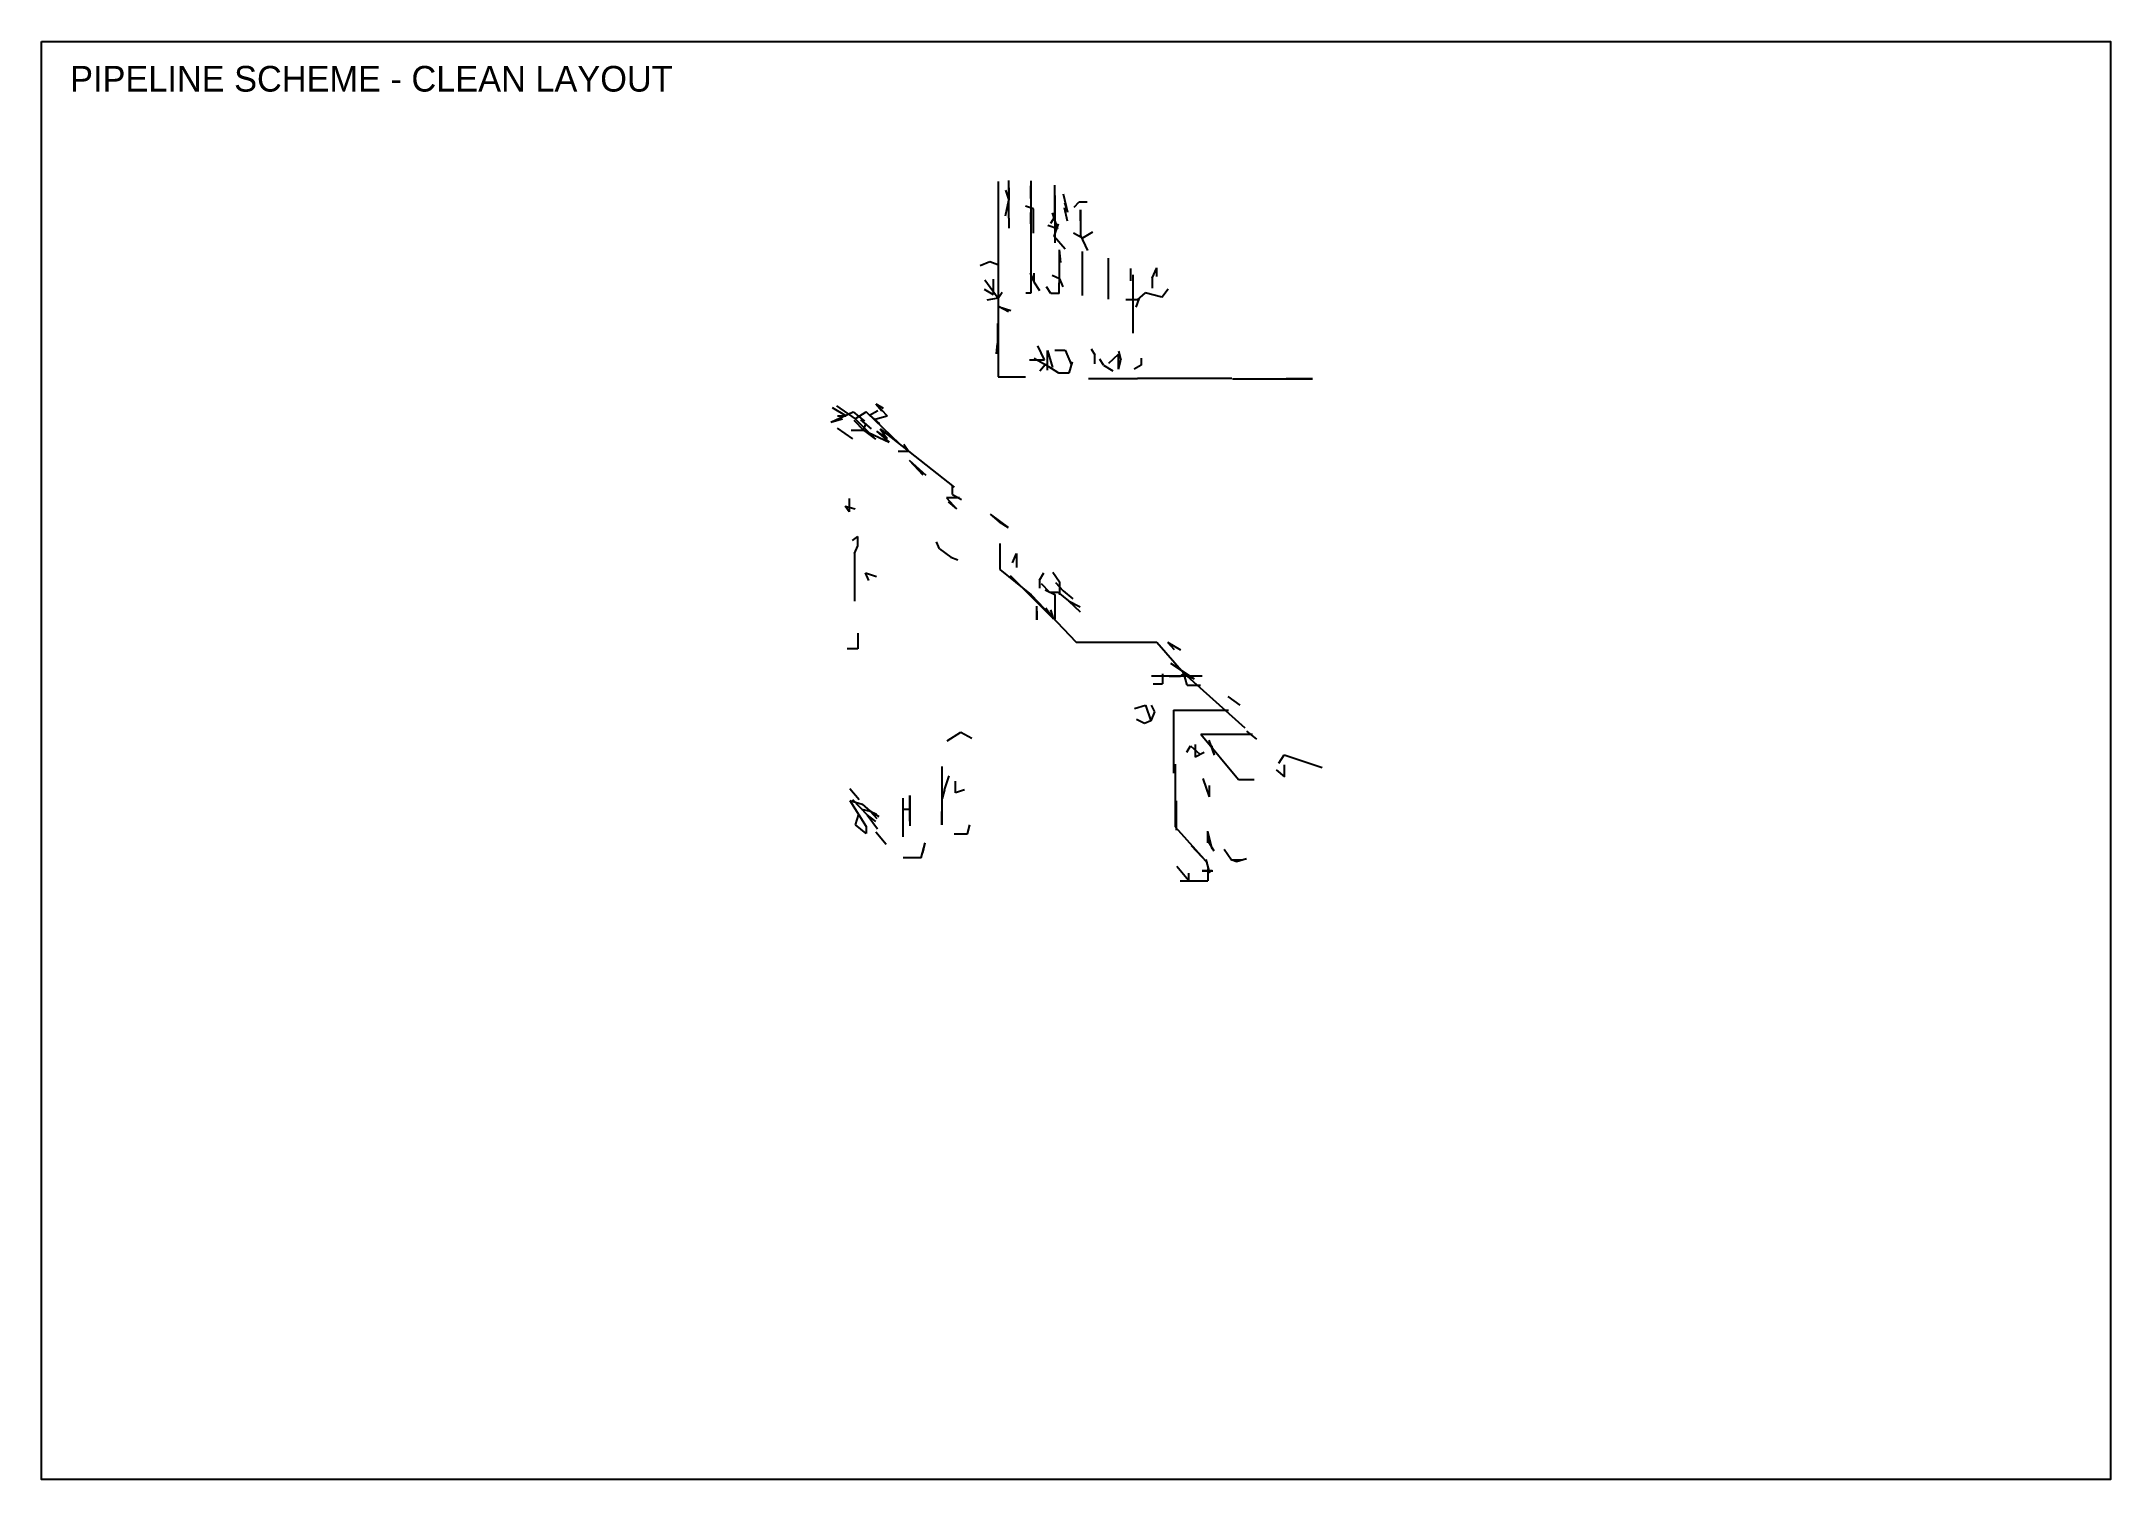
# Model space of a CAD drawing. Header units: millimetres. Extents: x 8 to 412, y 8 to 289.
import ezdxf

# ---------------------------------------------------------------- set-up
doc = ezdxf.new("R2010")
doc.units = ezdxf.units.MM
for name, color, linetype in [('NOTES', 8, 'CONTINUOUS'), ('PIPE_MAIN', 7, 'CONTINUOUS'), ('SHEET', 7, 'CONTINUOUS')]:
    doc.layers.add(name, color=color, linetype=linetype)

msp = doc.modelspace()

# ---------------------------------------------------------------- linework, layer by layer
at = {"layer": 'PIPE_MAIN'}
for points in [[(194.856, 261.343), (194.856, 238.585)], [(196.238, 259.655), (196.931, 257.709)], [(196.931, 257.709), (196.931, 261.514)], [(196.931, 260.092), (196.931, 257.709)], [(201.204, 261.433), (201.204, 253.044)], [(201.204, 260.476), (201.204, 253.044)], [(201.204, 258.016), (201.204, 260.476)], [(205.891, 258.048), (205.891, 260.574)], [(205.891, 254.41), (205.891, 259.326)], [(205.891, 258.561), (205.891, 254.41)], [(205.891, 258.048), (205.891, 254.41)], [(207.511, 258.89), (208.334, 255.34)], [(196.238, 254.627), (196.931, 257.709)], [(196.931, 254.19), (196.931, 257.709)], [(196.931, 254.19), (196.931, 252.223)], [(201.715, 255.983), (200.141, 256.535)], [(201.204, 253.044), (201.204, 255.284)], [(201.204, 254.302), (201.204, 253.044)], [(201.715, 251.241), (201.715, 255.983)], [(205.103, 253.208), (205.891, 254.41)], [(205.334, 255.179), (206.364, 252.097)], [(205.891, 254.41), (205.891, 249.382)], [(207.676, 256.266), (208.278, 253.645)], [(207.676, 256.266), (208.278, 253.645)], [(207.732, 257.143), (208.334, 255.34)], [(209.633, 256.342), (210.619, 257.366)], [(210.619, 257.366), (212.184, 257.366)], [(210.885, 255.804), (210.885, 250.944)], [(210.885, 253.641), (210.885, 255.804)], [(210.885, 255.804), (210.885, 253.641)], [(201.204, 253.044), (201.204, 239.567)], [(206.364, 252.097), (204.523, 252.733)], [(205.768, 250.591), (206.598, 253.075)], [(207.907, 248.152), (205.768, 250.591)], [(211.257, 250.249), (209.542, 251.245)], [(210.885, 253.641), (210.885, 250.944)], [(212.321, 247.838), (210.885, 250.944)], [(213.185, 251.465), (211.257, 250.249)], [(206.727, 248.019), (206.727, 241.569)], [(206.727, 248.019), (206.965, 245.56)], [(211.193, 247.684), (211.193, 239.742)], [(211.193, 247.684), (211.193, 242.789)], [(216.3, 246.346), (216.3, 238.379)], [(191.296, 244.917), (193.239, 245.703)], [(192.241, 242.17), (194.856, 238.585)], [(192.241, 242.17), (194.856, 238.585)], [(193.239, 245.703), (194.768, 245.116)], [(193.868, 242.279), (193.868, 239.274)], [(201.054, 243.481), (201.81, 241.789)], [(201.81, 243.481), (201.81, 241.789)], [(206.78, 242.342), (205.345, 243.023)], [(206.78, 242.342), (207.448, 240.787)], [(211.193, 242.789), (211.193, 239.742)], [(211.193, 242.789), (211.193, 239.109)], [(220.601, 244.358), (220.601, 241.936)], [(221.067, 243.156), (221.067, 240.968)], [(221.067, 242.387), (221.067, 237.279)], [(224.861, 242.499), (225.764, 244.518)], [(224.861, 242.499), (224.861, 240.532)], [(225.764, 242.827), (225.764, 244.518)], [(192.076, 240.367), (193.868, 239.274)], [(192.076, 240.367), (193.868, 239.274)], [(194.856, 238.585), (192.63, 238.197)], [(194.856, 238.585), (195.633, 239.721)], [(194.856, 238.585), (194.856, 223.274)], [(194.856, 238.585), (194.856, 228.816)], [(201.204, 239.567), (200.203, 239.567)], [(201.81, 241.789), (202.895, 240.095)], [(205.114, 239.48), (204.25, 240.822)], [(206.727, 239.48), (205.114, 239.48)], [(206.727, 239.48), (206.727, 241.569)], [(206.727, 239.48), (206.727, 241.569)], [(216.3, 239.986), (216.3, 238.379)], [(221.91, 238.229), (219.73, 238.229)], [(221.067, 240.968), (221.067, 237.279)], [(221.743, 236.852), (222.288, 238.456)], [(223.489, 239.648), (221.91, 238.229)], [(226.713, 238.798), (223.489, 239.648)], [(226.713, 238.798), (227.986, 240.42)], [(195.034, 236.891), (197.309, 236.206)], [(196.861, 235.919), (195.034, 236.891)], [(221.067, 237.279), (221.067, 231.789)], [(194.684, 233.652), (194.684, 229.749)], [(194.684, 232.334), (194.684, 229.749)], [(194.484, 227.747), (194.684, 229.749)], [(200.946, 226.569), (203.875, 226.569)], [(201.869, 226.887), (203.98, 225.682)], [(203.875, 226.569), (202.573, 229.263)], [(204.463, 224.581), (204.463, 228.417)], [(204.463, 228.417), (205.447, 225.056)], [(205.877, 228.47), (207.879, 228.47)], [(207.879, 228.47), (209.108, 225.538)], [(209.248, 226.15), (208.632, 223.994)], [(212.943, 228.707), (213.643, 227.561)], [(213.643, 225.769), (213.643, 227.561)], [(215.369, 225.51), (214.658, 226.702)], [(216.377, 225.888), (218.312, 227.656)], [(218.267, 228.274), (218.743, 226.503)], [(218.312, 224.763), (218.312, 227.656)], [(218.312, 224.763), (218.743, 226.503)], [(222.726, 226.918), (222.726, 225.517)], [(194.856, 223.274), (200.137, 223.274)], [(202.962, 224.452), (203.98, 225.682)], [(206.636, 223.994), (203.98, 225.682)], [(208.632, 223.994), (206.636, 223.994)], [(212.45, 222.921), (221.994, 222.921)], [(215.369, 225.51), (217.15, 224.42)], [(222.726, 225.517), (221.322, 224.738)], [(240.345, 222.921), (221.994, 222.921)], [(228.536, 222.921), (221.994, 222.921)], [(240.485, 222.848), (250.933, 222.848)], [(250.933, 222.848), (256.081, 222.848)], [(256.081, 222.848), (250.933, 222.848)], [(254.359, 222.848), (256.081, 222.848)], [(170.985, 217.991), (173.194, 215.643)], [(170.985, 217.991), (173.194, 215.643)], [(170.985, 217.991), (173.194, 215.643)], [(170.985, 217.991), (172.154, 216.6)], [(170.985, 217.991), (172.441, 217.124)], [(162.26, 214.399), (166.593, 216.454)], [(162.26, 214.399), (164.524, 215.052)], [(162.26, 214.399), (164.524, 215.052)], [(162.26, 214.399), (164.524, 215.052)], [(162.512, 217.257), (165.221, 215.629)], [(163.321, 217.628), (166.985, 215.049)], [(163.51, 215.629), (165.221, 215.629)], [(166.593, 216.454), (168.763, 214.633)], [(166.726, 214.836), (168.588, 212.876)], [(166.726, 214.836), (168.588, 212.876)], [(166.985, 215.049), (169.099, 216.422)], [(166.985, 215.049), (170.933, 211.09)], [(167.997, 214.85), (170.076, 213.103)], [(168.588, 212.876), (169.092, 214.196)], [(175.672, 210.105), (169.099, 216.422)], [(169.747, 215.779), (171.388, 216.709)], [(169.747, 215.779), (171.717, 214.088)], [(170.622, 214.962), (173.194, 215.643)], [(163.443, 213.277), (166.45, 211.15)], [(166.212, 212.876), (168.588, 212.876)], [(168.588, 212.876), (170.933, 211.09)], [(168.588, 212.876), (170.933, 211.09)], [(168.588, 212.876), (173.565, 210.556)], [(171.153, 212.676), (173.565, 210.556)], [(171.153, 212.676), (173.226, 211.247)], [(171.153, 212.676), (173.226, 211.247)], [(171.822, 213.117), (186.284, 201.747)], [(171.822, 213.117), (173.226, 211.247)], [(176.424, 210.154), (177.398, 208.697)], [(177.398, 208.697), (175.343, 208.697)], [(177.492, 207.016), (180.758, 204.091)], [(177.492, 207.016), (180.145, 204.144)], [(185.955, 200.318), (185.955, 202.026)], [(165.022, 198.075), (166.94, 197.519)], [(165.802, 196.953), (165.022, 198.075)], [(165.802, 199.553), (165.802, 196.953)], [(184.748, 199.703), (186.725, 197.55)], [(187.278, 199.703), (184.748, 199.703)], [(185.073, 198.896), (186.725, 197.55)], [(185.955, 200.318), (187.698, 199.332)], [(193.281, 196.492), (196.784, 193.924)], [(193.281, 196.492), (195.034, 195.017)], [(195.034, 195.017), (196.784, 193.924)], [(166.439, 191.369), (167.465, 192.162)], [(166.821, 188.843), (167.465, 190.318)], [(167.465, 190.318), (167.465, 192.162)], [(183.414, 189.72), (182.847, 191.128)], [(183.414, 189.72), (185.601, 188.144)], [(195.167, 190.782), (195.167, 185.726)], [(166.821, 188.843), (166.821, 184.804)], [(185.601, 188.144), (186.974, 187.624)], [(195.167, 185.726), (201.288, 180.775)], [(197.659, 186.984), (198.398, 188.843)], [(198.398, 188.843), (198.398, 186.111)], [(166.821, 184.804), (166.821, 179.552)], [(168.963, 185.052), (171.105, 184.381)], [(169.631, 183.588), (168.963, 185.052)], [(197.169, 184.528), (205.576, 176.156)], [(202.874, 183.64), (203.728, 185.062)], [(202.874, 183.64), (202.874, 182.068)], [(203.2, 182.966), (204.806, 181.271)], [(204.008, 181.74), (205.846, 180.866)], [(205.471, 185.223), (206.766, 183.315)], [(205.978, 183.162), (207.511, 181.575)], [(206.766, 183.315), (206.766, 180.758)], [(207.511, 181.575), (209.374, 179.992)], [(201.288, 180.775), (210.003, 171.565)], [(202.349, 175.894), (202.349, 178.57)], [(202.349, 177.589), (202.349, 175.894)], [(204.117, 178.245), (205.576, 176.156)], [(204.806, 181.271), (206.447, 181.271)], [(205.044, 177.826), (205.576, 176.156)], [(205.846, 180.866), (205.846, 176.044)], [(206.447, 181.271), (208.523, 179.626)], [(206.447, 181.271), (208.523, 179.626)], [(208.523, 179.626), (210.781, 177.459)], [(208.523, 179.626), (210.781, 177.459)], [(208.523, 179.626), (210.794, 178.462)], [(167.514, 170.23), (165.385, 170.23)], [(167.514, 173.326), (167.514, 170.23)], [(210.003, 171.565), (225.781, 171.565)], [(225.781, 171.565), (230.993, 165.534)], [(227.815, 171.579), (230.387, 170.048)], [(227.815, 171.579), (229.149, 170.122)], [(226.835, 165.405), (226.835, 163.455)], [(226.835, 165.405), (226.835, 163.455)], [(228.4, 167.456), (233.044, 164.409)], [(228.967, 167.753), (230.993, 165.534)], [(230.993, 165.534), (230.349, 164.915)], [(230.993, 165.534), (242.921, 154.866)], [(231.658, 163.182), (230.993, 165.534)], [(230.993, 165.534), (231.844, 164.992)], [(230.349, 164.915), (224.728, 164.915)], [(225.015, 163.455), (226.835, 163.455)], [(228.183, 164.915), (230.349, 164.915)], [(234.598, 164.915), (230.349, 164.915)], [(231.658, 163.182), (234.262, 163.182)], [(231.844, 164.992), (233.044, 164.409)], [(221.431, 158.65), (223.534, 159.279)], [(223.534, 159.279), (224.588, 156.253)], [(225.295, 157.99), (224.588, 156.253)], [(224.669, 159.293), (225.295, 157.99)], [(229.005, 158.294), (229.005, 146.005)], [(229.005, 158.294), (239.705, 158.294)], [(239.593, 160.991), (241.899, 159.293)], [(239.593, 160.991), (241.899, 159.293)], [(184.916, 152.309), (187.575, 153.989)], [(187.575, 153.989), (189.683, 152.864)], [(223.317, 155.684), (221.795, 156.484)], [(224.588, 156.253), (223.317, 155.684)], [(234.311, 153.643), (241.685, 144.817)], [(234.311, 153.643), (244.363, 153.643)], [(243.194, 154.202), (245.165, 152.672)], [(231.616, 150.114), (232.341, 151.386)], [(232.341, 151.386), (234.111, 149.723)], [(233.205, 151.592), (233.205, 149.167)], [(234.98, 150.065), (233.205, 149.167)], [(235.914, 152.473), (236.929, 149.513)], [(236.407, 151.362), (236.929, 149.513)], [(249.543, 147.972), (250.555, 149.583)], [(250.555, 149.583), (257.981, 147.123)], [(183.834, 147.319), (183.834, 135.956)], [(184.383, 142.773), (185.258, 145.544)], [(229.338, 147.798), (229.338, 135.593)], [(248.997, 146.662), (250.621, 145.303)], [(250.621, 145.303), (250.621, 147.661)], [(165.935, 143.021), (167.769, 140.9)], [(176.295, 133.619), (176.295, 141.155)], [(176.295, 139.013), (176.295, 141.155)], [(177.628, 141.704), (177.628, 135.76)], [(177.628, 136.683), (177.628, 141.704)], [(184.383, 142.773), (183.897, 141.089)], [(186.547, 142.19), (186.547, 144.478)], [(188.283, 142.763), (186.547, 142.19)], [(234.689, 144.985), (235.921, 141.428)], [(235.921, 143.601), (235.921, 141.428)], [(235.921, 143.601), (235.921, 141.428)], [(235.921, 143.601), (235.921, 141.428)], [(235.921, 143.601), (235.921, 141.428)], [(241.685, 144.817), (244.748, 144.817)], [(165.952, 140.677), (169.117, 135.659)], [(165.952, 140.677), (168.315, 139.971)], [(166.477, 140.886), (169.278, 137.92)], [(167.016, 135.984), (167.667, 138.032)], [(168.214, 139.013), (169.915, 138.608)], [(168.315, 139.971), (169.915, 138.608)], [(169.278, 137.92), (171.35, 135.184)], [(171.003, 136.644), (169.278, 137.92)], [(169.915, 138.608), (171.15, 138.039)], [(171.678, 137.553), (169.915, 138.608)], [(169.915, 138.608), (171.174, 137.186)], [(176.295, 139.013), (177.52, 139.013)], [(177.628, 136.683), (177.628, 138.248)], [(183.834, 135.956), (183.834, 138.58)], [(229.541, 140.652), (229.541, 138.633)], [(229.541, 138.633), (229.541, 134.925)], [(169.117, 134.293), (167.016, 135.984)], [(169.117, 135.659), (169.117, 134.293)], [(172.994, 132.158), (170.975, 134.531)], [(186.277, 134.234), (188.846, 134.234)], [(188.846, 134.234), (189.34, 135.953)], [(229.338, 135.593), (235.554, 128.608)], [(235.62, 134.723), (236.456, 131.264)], [(235.62, 134.723), (235.62, 132.459)], [(235.62, 134.723), (235.62, 132.948)], [(179.851, 129.513), (176.32, 129.513)], [(179.851, 129.513), (180.639, 132.459)], [(180.145, 130.491), (180.639, 132.459)], [(235.554, 128.608), (232.474, 131.844)], [(235.298, 129.202), (236.001, 126.564)], [(235.62, 132.948), (236.849, 130.928)], [(238.889, 131.229), (240.282, 129.16)], [(238.889, 131.229), (240.282, 129.16)], [(240.282, 129.16), (242.319, 129.16)], [(241.286, 128.783), (240.282, 129.16)], [(243.246, 129.321), (241.286, 128.783)], [(231.948, 125.121), (229.621, 127.815)], [(230.282, 125.037), (235.669, 125.037)], [(231.948, 126.557), (231.948, 125.121)], [(234.581, 127.018), (236.667, 127.018)], [(236.537, 127.018), (234.581, 127.018)], [(235.669, 127.43), (235.669, 125.037)]]:
    msp.add_lwpolyline(points, dxfattribs=at)
at = {"layer": 'SHEET'}
msp.add_lwpolyline([(8.4, 288.614), (411.6, 288.614), (411.6, 8.386), (8.4, 8.386)], close=True, dxfattribs=at)

# ---------------------------------------------------------------- texts
at = {"layer": 'NOTES'}
msp.add_text('PIPELINE SCHEME - CLEAN LAYOUT', height=5, dxfattribs=at).set_placement((14, 278.831))

doc.saveas('drawing.dxf')
